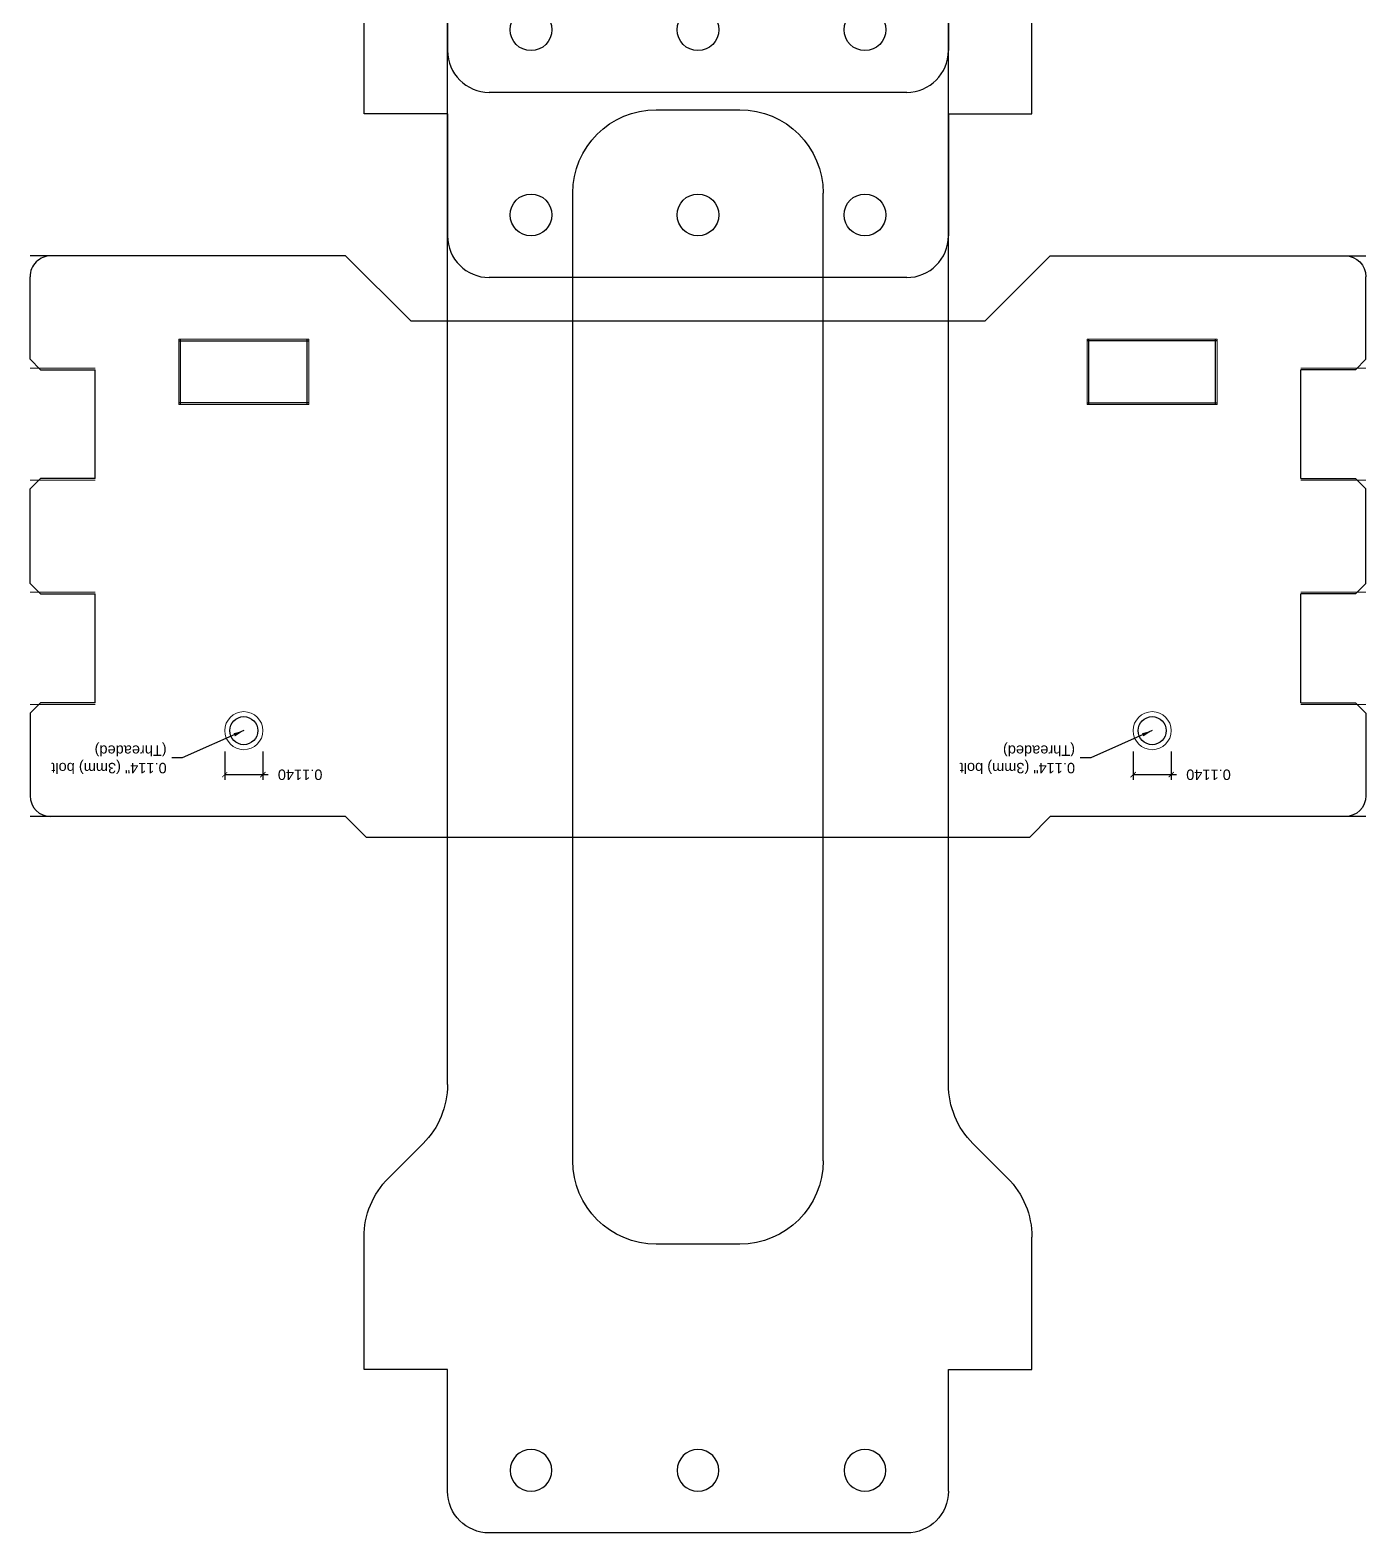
# Model space of a CAD drawing. Header units: inches. Extents: x -65 to 75, y -18 to 34.
# Drawn here: x 35.984 to 39.984, y 8.077 to 12.58 of the extents above; entities that cross this region are included whole.
import ezdxf

# ---------------------------------------------------------------- set-up
doc = ezdxf.new("R2010")
doc.units = ezdxf.units.IN
doc.header["$MEASUREMENT"] = 0
doc.layers.add('CUT', color=1, linetype='Continuous')
doc.layers.add('NOPLOT', color=40, linetype='Continuous', lineweight=5)
doc.styles.get("Standard").update_dxf_attribs({"font": 'arial.ttf'})
doc.dimstyles.get("Standard").update_dxf_attribs({"dimtxt": 0.18, "dimasz": 0.18, "dimexe": 0.18, "dimexo": 0.0625, "dimgap": 0.09, "dimtad": 0, "dimtih": 1, "dimtoh": 1, "dimdec": 4, "dimzin": 0, "dimdsep": 46, "dimtxsty": 'Standard', "dimcen": 0.09, "dimadec": 0, "dimazin": 0, "dimtfac": 1, "dimtdec": 4, "dimtofl": 0, "dimtmove": 0, "dimatfit": 3, "dimfxl": 1, "dimtolj": 1, "dimtzin": 0, "dimarcsym": 0})

# ---------------------------------------------------------------- blocks, each defined once
blk = doc.blocks.new('TabHole2')
for p, q in [((-0.195, 0.0925), (0.195, 0.0925)), ((-0.19, 0.0975), (-0.19, -0.0975)), ((0.19, 0.0975), (0.19, -0.0975)), ((0.195, -0.0925), (-0.195, -0.0925))]:
    blk.add_line(p, q)
at = {"layer": 'NOPLOT'}
for p, q in [((-0.195, 0.0975), (0.195, 0.0975)), ((-0.195, 0.0975), (-0.195, -0.0975)), ((0.195, 0.0975), (0.195, -0.0975)), ((0.195, -0.0975), (-0.195, -0.0975))]:
    blk.add_line(p, q, dxfattribs=at)
blk = doc.blocks.new('TabHole')
blk.add_blockref('TabHole2', (0, 0))
blk = doc.blocks.new('FootCurve')
for p, q in [((-1.14, 0.195), (-0.945, 0)), ((-0.945, 0), (0, 0))]:
    blk.add_line(p, q)
blk = doc.blocks.new('Serration_3')
for p, q in [((0, 1.37025), (0, 1.6175)), ((-0.03125, 1.339), (0, 1.37025)), ((-0.195, 1.339), (-0.03125, 1.339)), ((-0.195, 1.339), (-0.195, 1.013)), ((-0.03125, 1.013), (-0.195, 1.013)), ((-0.03125, 1.013), (0, 0.98175)), ((0, 0.98175), (0, 0.69825)), ((-0.03125, 0.667), (0, 0.69825)), ((-0.195, 0.667), (-0.03125, 0.667)), ((-0.195, 0.667), (-0.195, 0.341)), ((-0.03125, 0.341), (-0.195, 0.341)), ((-0.03125, 0.341), (0, 0.30975)), ((0, 0.30975), (0, 0.0625))]:
    blk.add_line(p, q)
for centre, start, end in [((-0.0625, 1.6175), 0, 90), ((-0.0625, 0.0625), 270, 0)]:
    blk.add_arc(centre, 0.0625, start, end)
at = {"layer": 'NOPLOT'}
for p, q in [((-0.195, 1.344), (0, 1.344)), ((-0.195, 1.008), (0, 1.008)), ((-0.195, 0.672), (0, 0.672)), ((-0.195, 0.336), (0, 0.336))]:
    blk.add_line(p, q, dxfattribs=at)
blk = doc.blocks.new('_ArchTick')
at = {"color": 0, "linetype": 'ByBlock', "const_width": 0.15}
blk.add_lwpolyline([(-0.5, -0.5), (0.5, 0.5)], dxfattribs=at)
blk = doc.blocks.new('*D58')
at = {"layer": 'Defpoints', "color": 0, "transparency": 16777216}
for p in [(46.787, 17.3759), (46.787, 17.2441), (46.901, 17.2441)]:
    blk.add_point(p, dxfattribs=at)
at = {"layer": 'NOPLOT', "color": 0, "lineweight": -2, "transparency": 16777216}
for p, q in [((46.787, 17.3066), (46.787, 17.3915)), ((46.901, 17.3066), (46.901, 17.3915)), ((46.787, 17.3759), (46.7714, 17.3759)), ((46.901, 17.3759), (46.787, 17.3759))]:
    blk.add_line(p, q, dxfattribs=at)
at = {"layer": 'NOPLOT', "color": 0, "lineweight": -2, "transparency": 16777216, "xscale": 0.015625, "yscale": 0.015625, "zscale": 0.015625, "rotation": 180}
blk.add_blockref('_ArchTick', (46.787, 17.3759), dxfattribs=at)
at = {"layer": 'NOPLOT', "color": 0, "lineweight": -2, "transparency": 16777216, "xscale": 0.015625, "yscale": 0.015625, "zscale": 0.015625}
blk.add_blockref('_ArchTick', (46.901, 17.3759), dxfattribs=at)
at = {"layer": 'NOPLOT', "color": 0, "transparency": 16777216, "insert": (46.6753, 17.3759), "char_height": 0.03125, "attachment_point": 5}
blk.add_mtext('\\A1;0.1140', dxfattribs=at)
blk = doc.blocks.new('Spacer')
for p, q in [((-0.625, 0.25), (0.625, 0.25)), ((-0.75, -0.24), (-0.75, 0.125)), ((0.75, -0.24), (0.75, 0.125)), ((-0.75, -0.24), (-1, -0.24)), ((-0.75, -0.24), (-1, -0.24)), ((-1, -0.24), (-1, -0.6364)), ((0.75, -0.24), (1, -0.24)), ((1, -0.24), (1, -0.6364)), ((-0.125, -0.615), (0.125, -0.615)), ((-0.9268, -0.8132), (-0.8232, -0.9168)), ((0.9268, -0.8132), (0.8232, -0.9168)), ((-0.375, -0.865), (-0.375, -3.7641)), ((0.375, -0.865), (0.375, -3.7641)), ((-0.75, -7.3097), (-0.75, -1.0936)), ((0.75, -7.3097), (0.75, -1.0936)), ((0.125, -4.0141), (-0.125, -4.0141)), ((0.125, -4.3891), (-0.125, -4.3891)), ((-0.375, -7.5382), (-0.375, -4.6391)), ((0.375, -7.5382), (0.375, -4.6391)), ((-0.9268, -7.59), (-0.8232, -7.4864)), ((0.9268, -7.59), (0.8232, -7.4864)), ((-1, -8.1632), (-1, -7.7668)), ((-0.125, -7.7882), (0.125, -7.7882)), ((1, -8.1632), (1, -7.7668)), ((-0.75, -8.1632), (-1, -8.1632)), ((-0.75, -8.1632), (-1, -8.1632)), ((-0.75, -8.5282), (-0.75, -8.1632)), ((0.75, -8.5282), (0.75, -8.1632)), ((0.75, -8.1632), (1, -8.1632)), ((-0.625, -8.6532), (0.625, -8.6532))]:
    blk.add_line(p, q)
for centre in [(-0.5, 0.0625), (0, 0.0625), (0.5, 0.0625), (-0.5, -8.4657), (0, -8.4657), (0.5, -8.4657)]:
    blk.add_circle(centre, 0.0625)
for centre, radius, start, end in [((-0.625, 0.125), 0.125, 90, 180), ((0.625, 0.125), 0.125, 0, 90), ((-0.125, -0.865), 0.25, 90, 180), ((0.125, -0.865), 0.25, 0, 90), ((-0.75, -0.6364), 0.25, 180, 225), ((0.75, -0.6364), 0.25, 315, 0), ((-1, -1.0936), 0.25, 0, 45), ((1, -1.0936), 0.25, 135, 180), ((-0.125, -3.7641), 0.25, 180, 270), ((0.125, -3.7641), 0.25, 270, 360), ((-0.125, -4.6391), 0.25, 90, 180), ((0.125, -4.6391), 0.25, 0, 90), ((-1, -7.3097), 0.25, 315, 0), ((1, -7.3097), 0.25, 180, 225), ((-0.125, -7.5382), 0.25, 180, 270), ((0.125, -7.5382), 0.25, 270, 0), ((-0.75, -7.7668), 0.25, 135, 180), ((0.75, -7.7668), 0.25, 0, 45), ((-0.625, -8.5282), 0.125, 180, 270), ((0.625, -8.5282), 0.125, 270, 0)]:
    blk.add_arc(centre, radius, start, end)
blk = doc.blocks.new('Threaded3mmBolt')
blk.add_circle((0, 0), 0.042)
at = {"layer": 'NOPLOT'}
blk.add_circle((0, 0), 0.057, dxfattribs=at)
at = {"layer": 'NOPLOT', "insert": (0.23093, 0.08137), "char_height": 0.03125, "attachment_point": 4}
blk.add_mtext('\\A1;0.114" (3mm) bolt^J(Threaded)', dxfattribs=at)
at = {"layer": 'NOPLOT'}
dim = blk.add_linear_dim(base=(-0.057, 0.13184), p1=(0.057, 0), p2=(-0.057, 0), dimstyle='Standard', override={"dimtxt": 0.03125, "dimasz": 0.015625, "dimexe": 0.015625, "dimgap": 0.03125, "dimblk1": 'ArchTick', "dimblk2": 'ArchTick', "dimsah": 1}, dxfattribs=at)
dim.commit()
dim.dimension.update_dxf_attribs({"geometry": '*D58', "text_midpoint": (-0.16869, 0.13184), "insert": (-46.84401, -17.24406)})
at = {"layer": 'NOPLOT', "annotation_type": 0, "has_hookline": 1, "hookline_direction": 0, "text_width": 0.34334}
blk.add_leader([(0, 0), (0.18406, 0.08137), (0.21531, 0.08137)], dimstyle='Standard', override={"dimasz": 0.03125, "dimgap": 0.015625}, dxfattribs=at)
blk = doc.blocks.new('OtherSide')
for p, q in [((-0.9925, 0), (-1.055, -0.0625)), ((-0.9925, 0), (0.9925, 0)), ((0.9925, 0), (1.055, -0.0625)), ((-2, -0.0625), (-1.055, -0.0625)), ((1.055, -0.0625), (2, -0.0625)), ((0.86, -1.5475), (-0.86, -1.5475))]:
    blk.add_line(p, q)
at = {"xscale": -1}
for name, p in [('Serration_3', (-2, -1.7425)), ('TabHole', (-1.36, -1.395)), ('FootCurve', (-2, -1.7425))]:
    blk.add_blockref(name, p, dxfattribs=at)
for name, p in [('Serration_3', (2, -1.7425)), ('TabHole', (1.36, -1.395)), ('FootCurve', (2, -1.7425))]:
    blk.add_blockref(name, p)
at = {"layer": 'CUT'}
for p in [(-1.36, -0.32), (1.36, -0.32)]:
    blk.add_blockref('Threaded3mmBolt', p, dxfattribs=at)

msp = doc.modelspace()

# ---------------------------------------------------------------- block references
at = {"layer": 'CUT', "rotation": 180}
for name, p in [('Spacer', (37.984, 12.6429)), ('Spacer', (37.984, 12.0881)), ('OtherSide', (37.984, 10.1605))]:
    msp.add_blockref(name, p, dxfattribs=at)
at = {"layer": 'CUT', "xscale": -1}
msp.add_blockref('Spacer', (37.984, 16.73), dxfattribs=at)

doc.saveas('drawing.dxf')
